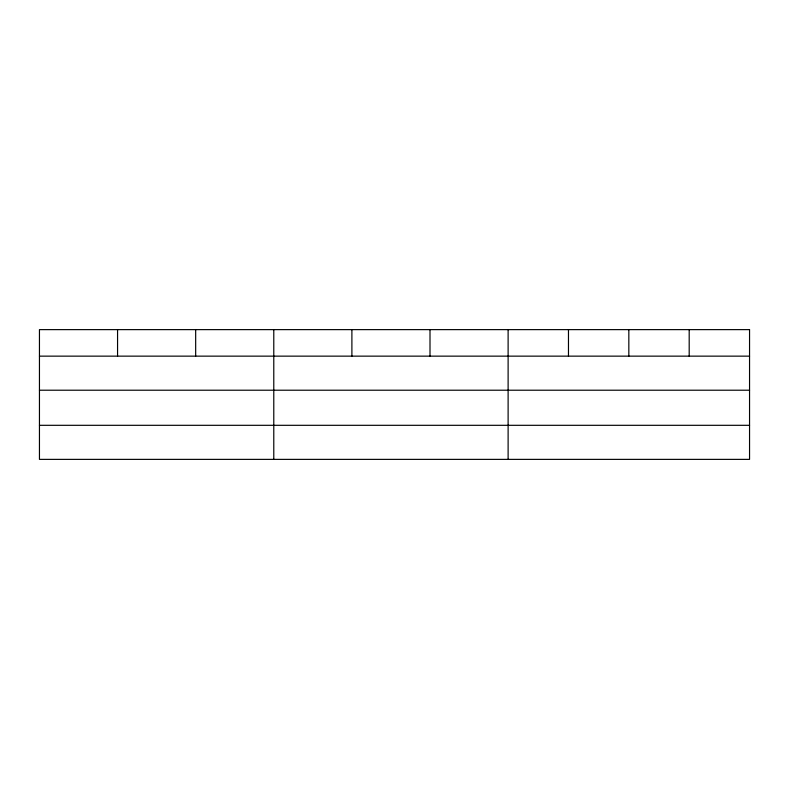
<?xml version="1.0" encoding="UTF-8"?>
<svg xmlns="http://www.w3.org/2000/svg" width="789" height="789" viewBox="0 0 789 789"><rect width="100%" height="100%" fill="white"/><g stroke="black" fill="none" stroke-linecap="round" stroke-linejoin="round"><path stroke-width="1.18" d="M39.45 356.145L749.55 356.145M39.45 390.21L749.55 390.21M39.45 425.31L749.55 425.31M689.191 329.624L689.191 356.145M628.833 329.624L628.833 356.145M568.474 329.624L568.474 356.145M508.116 329.624L508.116 459.376M430.005 329.624L430.005 356.145M351.894 329.624L351.894 356.145M273.783 329.624L273.783 459.376M195.672 329.624L195.672 356.145M117.561 329.624L117.561 356.145M749.55 329.624L39.45 329.624L39.45 459.376L749.55 459.376L749.55 329.624"/></g></svg>
